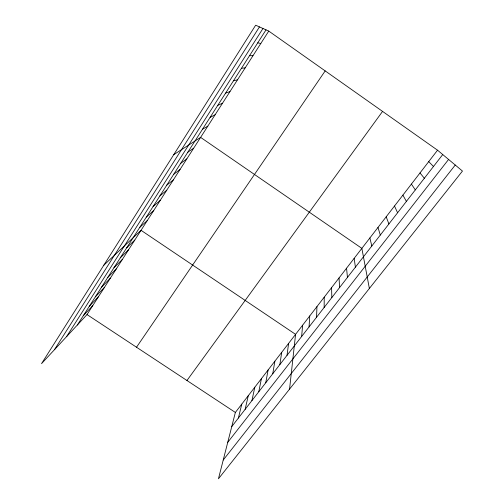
<?xml version="1.0" encoding="UTF-8"?>
<svg xmlns="http://www.w3.org/2000/svg" width="504" height="504" viewBox="0 0 504 504"><rect width="100%" height="100%" fill="white"/><g stroke="black" fill="none" stroke-linecap="round" stroke-linejoin="round"><path stroke-width="0.76" d="M324.154 307.465L324.229 297.171M316.562 317.249L316.947 306.615M309.059 326.926L309.746 315.958M301.638 336.496L302.62 325.2M289.561 389.113L295.571 334.347L141.038 230.309L103.767 265.274M287.041 355.32L288.597 343.394M279.859 364.575L281.698 352.34M272.758 373.729L274.869 361.198M265.74 382.782L268.109 369.961M258.791 391.74L261.425 378.636M251.924 400.598L254.81 387.217M245.127 409.368L248.258 395.709M238.398 418.036L241.775 404.12M437.541 150.198L235.362 412.442L218.446 478.8L462.464 171.064L437.541 150.198L268.758 31.084L255.66 25.2L41.536 363.636L87.022 314.572L268.758 31.084M54.438 349.719L259.459 26.907M66.559 336.647L262.968 28.482M77.332 325.03L266.036 29.862M136.521 347.231L325.187 70.9M186.953 380.507L382.567 111.397M231.746 426.617L442.739 154.545M227.739 442.348L448.585 159.44M223.234 460.026L455.257 165.029M83.267 315.743L92.774 305.6M89.265 306.363L98.589 296.535M95.325 296.875L104.46 287.375M101.462 287.286L110.395 278.113M107.661 277.591L116.392 268.758M113.923 267.788L122.459 259.302M120.267 257.872L128.583 249.738M126.674 247.848L134.782 240.08M139.715 227.449L147.37 220.437M146.343 217.079L153.77 210.452M153.052 206.59L160.24 200.359M159.837 195.974L166.78 190.159M166.704 185.233L173.395 179.84M173.647 174.371L180.086 169.401M180.678 163.378L186.852 158.848M187.784 152.258L193.694 148.176M173.767 154.633L200.617 137.384L361.859 248.365L369.363 288.471M202.488 129.263L207.824 126.132M210.086 117.382L215.126 114.748M217.778 105.349L222.516 103.225M225.565 93.164L229.988 91.564M233.453 80.823L237.554 79.758M241.447 68.33L245.215 67.813M249.537 55.673L252.964 55.724M257.733 42.846L260.814 43.476M87.022 314.572L235.362 412.442M428.728 161.633L433.484 166.484M420.015 172.929L424.343 178.271M411.409 184.092L415.315 189.913M402.904 195.124L406.4 201.411M394.5 206.023L397.593 212.764M386.196 216.796L388.899 223.971M377.987 227.443L380.306 235.053M369.879 237.964L371.82 245.99M354.167 258.344L355.402 267.17M346.557 268.21L347.451 277.421M339.034 277.975L339.595 287.551M331.588 287.627L331.827 297.562"/></g></svg>
